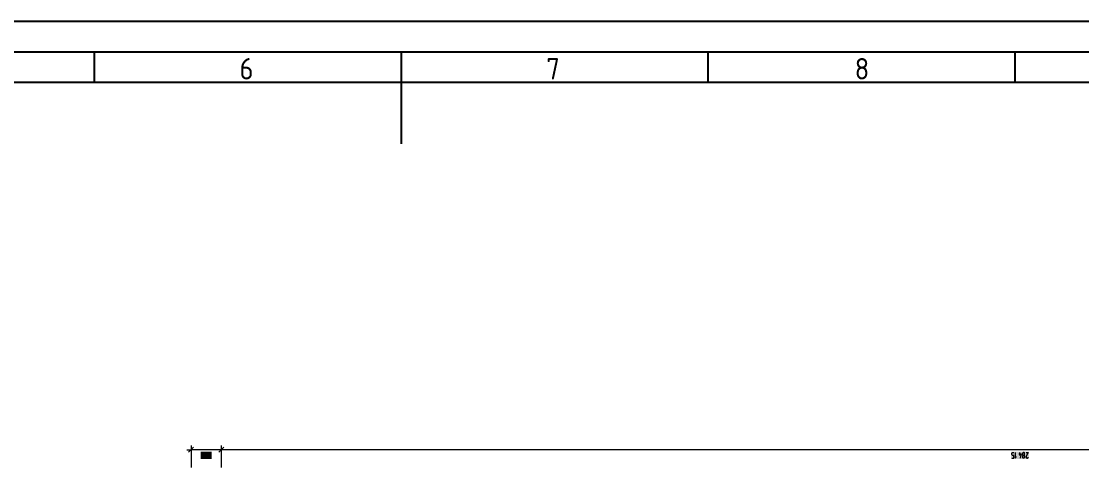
# Model space of a CAD drawing. Header units: millimetres. Extents: x 0 to 594, y 0 to 420.
# Drawn here: x 235.1 to 407.9, y 347.2 to 420 of the extents above; entities that cross this region are included whole.
import ezdxf

# ---------------------------------------------------------------- set-up
doc = ezdxf.new("R2010")
doc.units = ezdxf.units.MM
doc.header["$LTSCALE"] = 8
for name, color, linetype in [('035', 5, 'Continuous'), ('07', 7, 'Continuous'), ('PDF_Koty delkove', 7, 'Continuous')]:
    doc.layers.add(name, color=color, linetype=linetype)
doc.styles.add('ISO Proportional', font='isocp.shx')

# ---------------------------------------------------------------- blocks, each defined once
blk = doc.blocks.new('IEC_border_a2')
at = {"layer": '035'}
for p, q in [((247, 415), (247, 410)), ((297, 415), (297, 410)), ((347, 415), (347, 410)), ((397, 415), (397, 410)), ((584, 410), (10, 410))]:
    blk.add_line(p, q, dxfattribs=at)
blk.add_lwpolyline([(0, 420), (594, 420), (594, 0), (0, 0)], close=True, dxfattribs=at)
at = {"layer": '07'}
blk.add_line((297, 410), (297, 400), dxfattribs=at)
blk.add_lwpolyline([(5, 415), (589, 415), (589, 5), (5, 5)], close=True, dxfattribs=at)
at = {"layer": '035', "style": 'ISO Proportional'}
for s, p in [('6', (270.69, 410.5)), ('7', (320.67, 410.5)), ('8', (370.92, 410.5))]:
    blk.add_text(s, height=3.5, dxfattribs=at).set_placement(p)

msp = doc.modelspace()

# ---------------------------------------------------------------- linework, layer by layer
at = {"layer": 'PDF_Koty delkove', "lineweight": 18}
for points in [[(262.8, 350.87), (262.8, 350.18), (262.8, 349.49)], [(267.72, 350.87), (267.72, 350.18), (267.72, 349.49)], [(262.11, 350.18), (262.8, 350.18), (262.8, 347.27)], [(263.21, 350.59), (262.39, 349.77)], [(527.97, 350.18), (267.72, 350.18), (267.14, 350.18), (262.8, 350.18)], [(264.53, 348.8), (264.82, 348.8), (264.82, 349.23), (264.7, 349.23), (264.61, 349.26), (264.56, 349.31), (264.51, 349.38), (264.5, 349.44), (264.5, 349.51), (264.51, 349.57), (264.54, 349.63), (264.58, 349.67), (264.62, 349.7), (264.7, 349.72), (264.82, 349.72)], [(265.41, 349.72), (265.24, 349.72), (265.17, 349.69), (265.13, 349.64), (265.1, 349.57), (265.09, 349.51), (265.09, 349.44), (265.1, 349.37), (265.13, 349.31), (265.17, 349.26), (265.26, 349.23)], [(265.41, 348.8), (265.26, 348.8), (265.21, 348.82), (265.16, 348.85), (265.14, 348.9), (265.11, 348.99), (265.11, 349.05), (265.14, 349.14), (265.19, 349.2), (265.26, 349.23), (265.36, 349.23)], [(265.7, 348.8), (265.99, 348.8), (265.99, 349.23), (265.87, 349.23), (265.79, 349.26), (265.74, 349.31), (265.69, 349.38), (265.68, 349.44), (265.68, 349.51), (265.69, 349.57), (265.71, 349.63), (265.75, 349.67), (265.8, 349.7), (265.87, 349.72), (265.99, 349.72)], [(268.13, 350.59), (267.31, 349.77)], [(267.72, 350.18), (267.72, 349.86), (267.72, 347.27)], [(396.53, 348.8), (396.82, 348.8), (396.82, 349.23), (396.7, 349.23), (396.61, 349.26), (396.56, 349.31), (396.51, 349.38), (396.5, 349.44), (396.5, 349.51), (396.51, 349.57), (396.54, 349.63), (396.57, 349.67), (396.62, 349.7), (396.7, 349.72), (396.82, 349.72)], [(397.09, 349.72), (397.09, 348.8), (397.28, 349.05)], [(397.68, 349.48), (398.02, 349.48), (397.87, 348.8)], [(397.77, 349.72), (397.77, 349.26)], [(398.54, 349.17), (398.57, 349.11), (398.58, 349.05), (398.58, 348.99), (398.57, 348.93), (398.54, 348.86), (398.49, 348.82), (398.46, 348.8), (398.41, 348.8), (398.37, 348.82), (398.32, 348.86), (398.3, 348.93), (398.29, 348.99), (398.29, 349.05), (398.3, 349.11), (398.32, 349.17), (398.36, 349.22), (398.38, 349.23)], [(398.48, 349.23), (398.51, 349.22), (398.54, 349.17)], [(398.85, 349.72), (399.19, 349.72), (398.87, 349.11), (398.85, 349.05), (398.85, 348.96), (398.87, 348.9), (398.91, 348.85), (398.95, 348.82), (399, 348.8), (399.05, 348.8), (399.09, 348.82), (399.13, 348.85), (399.17, 348.9), (399.19, 348.99)]]:
    msp.add_lwpolyline(points, dxfattribs=at)
msp.add_lwpolyline([(398.26, 349.51), (398.26, 349.44), (398.28, 349.37), (398.31, 349.29), (398.36, 349.25), (398.38, 349.23), (398.48, 349.23), (398.51, 349.25), (398.56, 349.29), (398.59, 349.37), (398.61, 349.44), (398.61, 349.51), (398.59, 349.58), (398.56, 349.66), (398.51, 349.7), (398.46, 349.72), (398.41, 349.72), (398.36, 349.7), (398.31, 349.66), (398.28, 349.58)], close=True, dxfattribs=at)
at = {"layer": 'PDF_Koty delkove', "color": 7, "lineweight": 18, "true_color": 0xffffff, "transparency": 33554559}
for points in [[(266.16, 349.86), (264.36, 349.86), (266.16, 348.67), (264.36, 348.67)], [(399.33, 349.86), (396.36, 349.86), (399.33, 348.67), (396.36, 348.67)]]:
    msp.add_solid(points, dxfattribs=at)

# ---------------------------------------------------------------- block references
msp.add_blockref('IEC_border_a2', (0, 0))

doc.saveas('drawing.dxf')
